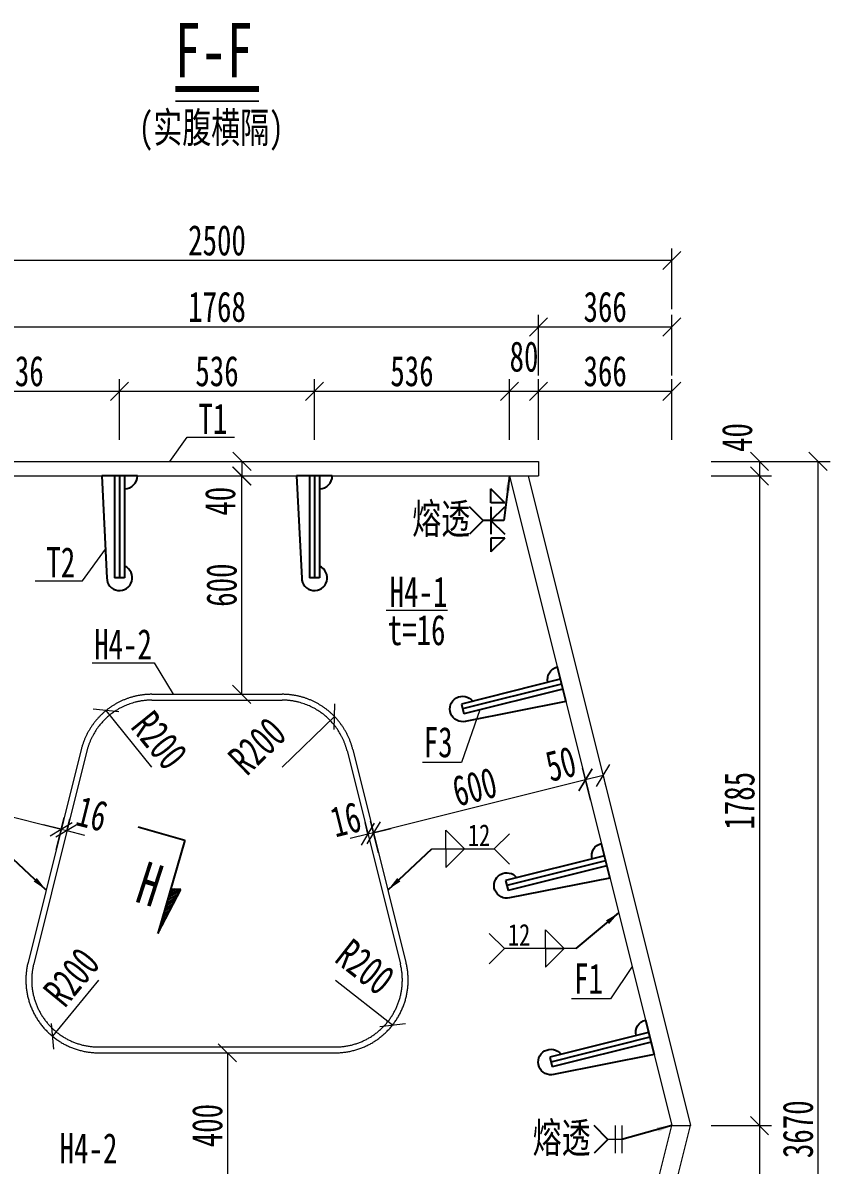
# Model space of a CAD drawing. Header units: millimetres. Extents: x -450182 to -147179, y 306993 to 695793.
# Drawn here: x -166391 to -164172, y 361374 to 364513 of the extents above; entities that cross this region are included whole.
import ezdxf
from ezdxf.enums import TextEntityAlignment as Align

# ---------------------------------------------------------------- set-up
doc = ezdxf.new("R2010")
doc.units = ezdxf.units.MM
doc.header["$PDMODE"] = 34
doc.linetypes.add('CENTER2', pattern=[28.575, 19.05, -3.175, 3.175, -3.175])
doc.layers.get('Defpoints').update_dxf_attribs({"color": 8})
doc.layers.add('dim', color=3, linetype='Continuous')
doc.layers.add('焊缝', color=7, linetype='Continuous')
for name, color, linetype, lineweight in [('加粗线', 6, 'Continuous', 25), ('文字', 7, 'Continuous', 15), ('标注', 4, 'Continuous', 13), ('横隔板', 6, 'CENTER2', 18), ('细实线', 4, 'Continuous', 15), ('细线', 4, 'Continuous', 15), ('钢板粗线', 1, 'Continuous', 25)]:
    doc.layers.add(name, color=color, linetype=linetype, lineweight=lineweight)
doc.styles.add('111', font='仿宋_GB2312.ttf', dxfattribs={"width": 0.7})
doc.styles.add('BM_Dim', font='仿宋_GB2312.ttf', dxfattribs={"width": 0.85})
doc.styles.add('SMEDI', font='仿宋_GB2312.ttf', dxfattribs={"width": 0.75})
doc.styles.get("Standard").update_dxf_attribs({"font": '仿宋_GB2312.ttf'})
doc.dimstyles.new('200', dxfattribs={"dimscale": 0, "dimtxt": 2.5, "dimasz": 1.5, "dimexe": 1, "dimexo": 1, "dimgap": 0.4, "dimtad": 1, "dimdec": 0, "dimdsep": 46, "dimtxsty": '111', "dimblk": 'OBLIQUE', "dimcen": 0, "dimclrd": 256, "dimclre": 256, "dimclrt": 256, "dimadec": 1, "dimazin": 2, "dimtfac": 1, "dimtdec": 0, "dimtmove": 2, "dimatfit": 3, "dimfxl": 4, "dimfxlon": 1, "dimtolj": 1, "dimlwd": -1, "dimlwe": -1, "dimarcsym": 0})
doc.dimstyles.new('MSteel_1.0_1.0', dxfattribs={"dimtxt": 3, "dimasz": 1.2, "dimexe": 1, "dimexo": 1, "dimgap": 1, "dimtad": 3, "dimtoh": 1, "dimdec": 0, "dimzin": 0, "dimdsep": 46, "dimtxsty": 'Standard', "dimblk": 'ARCHTICK', "dimcen": 0.09, "dimclrd": 3, "dimclre": 3, "dimadec": 0, "dimazin": 0, "dimtfac": 1, "dimtdec": 4, "dimtofl": 0, "dimtmove": 0, "dimatfit": 3, "dimfxl": 1, "dimtolj": 1, "dimtzin": 0, "dimarcsym": 0})

# ---------------------------------------------------------------- blocks, each defined once
blk = doc.blocks.new('_Oblique')
at = {"color": 0, "linetype": 'ByBlock', "lineweight": -2}
blk.add_line((-0.5, -0.5), (0.5, 0.5), dxfattribs=at)
blk = doc.blocks.new('*D106')
at = {"layer": 'Defpoints', "color": 0, "transparency": 16777216}
for p in [(-166125.1, 363500.2), (-166661, 363267.6), (-166125.1, 363267.6)]:
    blk.add_point(p, dxfattribs=at)
at = {"layer": '细实线', "transparency": 16777216}
for p, q in [((-166661, 363366.8), (-166661, 363533.5)), ((-166125.1, 363366.8), (-166125.1, 363533.5)), ((-166661, 363500.2), (-166125.1, 363500.2))]:
    blk.add_line(p, q, dxfattribs=at)
at = {"layer": '细实线', "transparency": 16777216, "xscale": 49.99999999999995, "yscale": 49.99999999999995, "zscale": 49.99999999999995, "rotation": 180}
blk.add_blockref('_Oblique', (-166661, 363500.2), dxfattribs=at)
at = {"layer": '细实线', "transparency": 16777216, "xscale": 49.99999999999995, "yscale": 49.99999999999995, "zscale": 49.99999999999995}
blk.add_blockref('_Oblique', (-166125.1, 363500.2), dxfattribs=at)
at = {"layer": '细实线', "transparency": 16777216, "insert": (-166393, 363555.2), "char_height": 83.33, "attachment_point": 5, "style": '111'}
blk.add_mtext('\\A1;536', dxfattribs=at)
blk = doc.blocks.new('*D107')
at = {"layer": 'Defpoints', "color": 0, "transparency": 16777216}
for p in [(-165053.5, 363500.2), (-165589.3, 363267.6), (-165053.5, 363267.6)]:
    blk.add_point(p, dxfattribs=at)
at = {"layer": '细实线', "transparency": 16777216}
for p, q in [((-165589.3, 363366.8), (-165589.3, 363533.5)), ((-165053.5, 363366.8), (-165053.5, 363533.5)), ((-165589.3, 363500.2), (-165053.5, 363500.2))]:
    blk.add_line(p, q, dxfattribs=at)
at = {"layer": '细实线', "transparency": 16777216, "xscale": 49.99999999999995, "yscale": 49.99999999999995, "zscale": 49.99999999999995, "rotation": 180}
blk.add_blockref('_Oblique', (-165589.3, 363500.2), dxfattribs=at)
at = {"layer": '细实线', "transparency": 16777216, "xscale": 49.99999999999995, "yscale": 49.99999999999995, "zscale": 49.99999999999995}
blk.add_blockref('_Oblique', (-165053.5, 363500.2), dxfattribs=at)
at = {"layer": '细实线', "transparency": 16777216, "insert": (-165321.4, 363555.2), "char_height": 83.33, "attachment_point": 5, "style": '111'}
blk.add_mtext('\\A1;536', dxfattribs=at)
blk = doc.blocks.new('*D108')
at = {"layer": 'Defpoints', "color": 0, "transparency": 16777216}
for p in [(-164973.5, 363500.2), (-165053.5, 363267.6), (-164973.5, 363267.6)]:
    blk.add_point(p, dxfattribs=at)
at = {"layer": '细实线', "transparency": 16777216}
for p, q in [((-165053.5, 363366.8), (-165053.5, 363533.5)), ((-164973.5, 363366.8), (-164973.5, 363533.5)), ((-165053.5, 363500.2), (-164973.5, 363500.2))]:
    blk.add_line(p, q, dxfattribs=at)
at = {"layer": '细实线', "transparency": 16777216, "xscale": 49.99999999999995, "yscale": 49.99999999999995, "zscale": 49.99999999999995, "rotation": 180}
blk.add_blockref('_Oblique', (-165053.5, 363500.2), dxfattribs=at)
at = {"layer": '细实线', "transparency": 16777216, "xscale": 49.99999999999995, "yscale": 49.99999999999995, "zscale": 49.99999999999995}
blk.add_blockref('_Oblique', (-164973.5, 363500.2), dxfattribs=at)
at = {"layer": '细实线', "transparency": 16777216, "insert": (-165013.5, 363595.2), "char_height": 83.33, "attachment_point": 5, "style": '111'}
blk.add_mtext('\\A1;80', dxfattribs=at)
blk = doc.blocks.new('*D109')
at = {"layer": 'Defpoints', "color": 0, "transparency": 16777216}
for p in [(-164973.5, 363677), (-166741, 363267.6), (-164973.5, 363267.6)]:
    blk.add_point(p, dxfattribs=at)
at = {"layer": '细实线', "transparency": 16777216}
for p, q in [((-166741, 363543.7), (-166741, 363710.4)), ((-164973.5, 363543.7), (-164973.5, 363710.4)), ((-166741, 363677), (-164973.5, 363677))]:
    blk.add_line(p, q, dxfattribs=at)
at = {"layer": '细实线', "transparency": 16777216, "xscale": 49.99999999999995, "yscale": 49.99999999999995, "zscale": 49.99999999999995, "rotation": 180}
blk.add_blockref('_Oblique', (-166741, 363677), dxfattribs=at)
at = {"layer": '细实线', "transparency": 16777216, "xscale": 49.99999999999995, "yscale": 49.99999999999995, "zscale": 49.99999999999995}
blk.add_blockref('_Oblique', (-164973.5, 363677), dxfattribs=at)
at = {"layer": '细实线', "transparency": 16777216, "insert": (-165857.2, 363732), "char_height": 83.33, "attachment_point": 5, "style": '111'}
blk.add_mtext('\\A1;1768', dxfattribs=at)
blk = doc.blocks.new('*D111')
at = {"layer": 'Defpoints', "color": 0, "transparency": 16777216}
for p in [(-164607.2, 363677), (-164973.5, 363444.4), (-164607.2, 361659.4)]:
    blk.add_point(p, dxfattribs=at)
at = {"layer": '细实线', "transparency": 16777216}
for p, q in [((-164973.5, 363543.7), (-164973.5, 363710.4)), ((-164607.2, 363543.7), (-164607.2, 363710.4)), ((-164973.5, 363677), (-164607.2, 363677))]:
    blk.add_line(p, q, dxfattribs=at)
at = {"layer": '细实线', "transparency": 16777216, "xscale": 49.99999999999995, "yscale": 49.99999999999995, "zscale": 49.99999999999995, "rotation": 180}
blk.add_blockref('_Oblique', (-164973.5, 363677), dxfattribs=at)
at = {"layer": '细实线', "transparency": 16777216, "xscale": 49.99999999999995, "yscale": 49.99999999999995, "zscale": 49.99999999999995}
blk.add_blockref('_Oblique', (-164607.2, 363677), dxfattribs=at)
at = {"layer": '细实线', "transparency": 16777216, "insert": (-164790.3, 363732), "char_height": 83.33, "attachment_point": 5, "style": '111'}
blk.add_mtext('\\A1;366', dxfattribs=at)
blk = doc.blocks.new('*D117')
at = {"layer": 'Defpoints', "color": 0, "transparency": 16777216}
for p in [(-164607.2, 361482.6), (-165053.5, 359697.6), (-164366.1, 359697.6)]:
    blk.add_point(p, dxfattribs=at)
at = {"layer": '细实线', "transparency": 16777216}
for p, q in [((-164499.5, 361482.6), (-164332.8, 361482.6)), ((-164366.1, 361482.6), (-164366.1, 359697.6)), ((-164499.5, 359697.6), (-164332.8, 359697.6))]:
    blk.add_line(p, q, dxfattribs=at)
at = {"layer": '细实线', "transparency": 16777216, "xscale": 49.99999999999995, "yscale": 49.99999999999995, "zscale": 49.99999999999995}
for p, rotation in [((-164366.1, 361482.6), 90), ((-164366.1, 359697.6), 270)]:
    blk.add_blockref('_Oblique', p, dxfattribs=dict(at, rotation=rotation))
at = {"layer": '细实线', "transparency": 16777216, "insert": (-164421.1, 360590.1), "char_height": 83.33, "attachment_point": 5, "rotation": 90, "style": '111'}
blk.add_mtext('\\A1;1785', dxfattribs=at)
blk = doc.blocks.new('*D118')
at = {"layer": 'Defpoints', "color": 0, "transparency": 16777216}
for p in [(-165053.5, 363267.6), (-164607.2, 361482.6), (-164366.1, 361482.6)]:
    blk.add_point(p, dxfattribs=at)
at = {"layer": '细实线', "transparency": 16777216}
for p, q in [((-164499.5, 363267.6), (-164332.8, 363267.6)), ((-164366.1, 363267.6), (-164366.1, 361482.6)), ((-164499.5, 361482.6), (-164332.8, 361482.6))]:
    blk.add_line(p, q, dxfattribs=at)
at = {"layer": '细实线', "transparency": 16777216, "xscale": 49.99999999999995, "yscale": 49.99999999999995, "zscale": 49.99999999999995}
for p, rotation in [((-164366.1, 363267.6), 90), ((-164366.1, 361482.6), 270)]:
    blk.add_blockref('_Oblique', p, dxfattribs=dict(at, rotation=rotation))
at = {"layer": '细实线', "transparency": 16777216, "insert": (-164421.1, 362375.1), "char_height": 83.33, "attachment_point": 5, "rotation": 90, "style": '111'}
blk.add_mtext('\\A1;1785', dxfattribs=at)
blk = doc.blocks.new('*D119')
at = {"layer": 'Defpoints', "color": 0, "transparency": 16777216}
for p in [(-164973.5, 363307.6), (-164973.5, 363267.6), (-164366.1, 363267.6)]:
    blk.add_point(p, dxfattribs=at)
at = {"layer": '细实线', "transparency": 16777216}
for p, q in [((-164499.5, 363307.6), (-164332.8, 363307.6)), ((-164366.1, 363307.6), (-164366.1, 363267.6)), ((-164499.5, 363267.6), (-164332.8, 363267.6))]:
    blk.add_line(p, q, dxfattribs=at)
at = {"layer": '细实线', "transparency": 16777216, "xscale": 49.99999999999995, "yscale": 49.99999999999995, "zscale": 49.99999999999995}
for p, rotation in [((-164366.1, 363307.6), 90), ((-164366.1, 363267.6), 270)]:
    blk.add_blockref('_Oblique', p, dxfattribs=dict(at, rotation=rotation))
at = {"layer": '细实线', "transparency": 16777216, "insert": (-164427.5, 363373.2), "char_height": 83.33, "attachment_point": 5, "rotation": 90, "style": '111'}
blk.add_mtext('\\A1;40', dxfattribs=at)
blk = doc.blocks.new('*D121')
at = {"layer": 'Defpoints', "color": 0, "transparency": 16777216}
for p in [(-164973.5, 363307.6), (-164205.3, 363307.6), (-164973.5, 359637.6)]:
    blk.add_point(p, dxfattribs=at)
at = {"layer": '细实线', "transparency": 16777216}
for p, q in [((-164338.7, 363307.6), (-164172, 363307.6)), ((-164205.3, 359637.6), (-164205.3, 363307.6)), ((-164338.7, 359637.6), (-164172, 359637.6))]:
    blk.add_line(p, q, dxfattribs=at)
at = {"layer": '细实线', "transparency": 16777216, "xscale": 49.99999999999995, "yscale": 49.99999999999995, "zscale": 49.99999999999995}
for p, rotation in [((-164205.3, 363307.6), 90), ((-164205.3, 359637.6), 270)]:
    blk.add_blockref('_Oblique', p, dxfattribs=dict(at, rotation=rotation))
at = {"layer": '细实线', "transparency": 16777216, "insert": (-164260.3, 361472.6), "char_height": 83.33, "attachment_point": 5, "rotation": 90, "style": '111'}
blk.add_mtext('\\A1;3670', dxfattribs=at)
blk = doc.blocks.new('*D137')
at = {"layer": 'Defpoints', "color": 0, "transparency": 16777216}
for p in [(-165857.2, 361682.6), (-165857.2, 361282.6), (-165828.7, 361282.6)]:
    blk.add_point(p, dxfattribs=at)
at = {"layer": '细实线', "transparency": 16777216}
for p, q in [((-165828.7, 361682.6), (-165795.4, 361682.6)), ((-165828.7, 361682.6), (-165828.7, 361282.6)), ((-165828.7, 361282.6), (-165795.4, 361282.6))]:
    blk.add_line(p, q, dxfattribs=at)
at = {"layer": '细实线', "transparency": 16777216, "xscale": 49.99999999999995, "yscale": 49.99999999999995, "zscale": 49.99999999999995}
for p, rotation in [((-165828.7, 361682.6), 90), ((-165828.7, 361282.6), 270)]:
    blk.add_blockref('_Oblique', p, dxfattribs=dict(at, rotation=rotation))
at = {"layer": '细实线', "transparency": 16777216, "insert": (-165883.7, 361482.6), "char_height": 83.33, "attachment_point": 5, "rotation": 90, "style": '111'}
blk.add_mtext('\\A1;400', dxfattribs=at)
blk = doc.blocks.new('28-280加劲 有过焊孔')
at = {"layer": 'Defpoints'}
blk.add_line((0, 0), (0, -280), dxfattribs=at)
at = {"layer": '钢板粗线'}
for p, q in [((49, 0), (-49, 0)), ((-49, 0), (-35, -281.2)), ((-14, 0), (-14, -280)), ((14, 0), (14, -280)), ((14, -280), (-14, -280))]:
    blk.add_line(p, q, dxfattribs=at)
for centre, start, end in [((14, 0), 270, 0), ((0, -280), 180, 66.4218)]:
    blk.add_arc(centre, 35, start, end, dxfattribs=at)
blk = doc.blocks.new('*D246')
at = {"layer": 'Defpoints', "color": 0, "transparency": 16777216}
for p in [(-165789.4, 363307.6), (-165789.4, 363267.6), (-165788.6, 363267.6)]:
    blk.add_point(p, dxfattribs=at)
at = {"layer": '细实线', "transparency": 16777216}
for p, q in [((-165788.6, 363307.6), (-165755.3, 363307.6)), ((-165788.6, 363307.6), (-165788.6, 363267.6)), ((-165788.6, 363267.6), (-165755.3, 363267.6))]:
    blk.add_line(p, q, dxfattribs=at)
at = {"layer": '细实线', "transparency": 16777216, "xscale": 50, "yscale": 50, "zscale": 50}
for p, rotation in [((-165788.6, 363307.6), 90), ((-165788.6, 363267.6), 270)]:
    blk.add_blockref('_Oblique', p, dxfattribs=dict(at, rotation=rotation))
at = {"layer": '细实线', "transparency": 16777216, "insert": (-165848.2, 363198.1), "char_height": 83.33, "attachment_point": 5, "rotation": 90, "style": '111'}
blk.add_mtext('\\A1;40', dxfattribs=at)
blk = doc.blocks.new('*D247')
at = {"layer": 'Defpoints', "color": 0, "transparency": 16777216}
for p in [(-165925.7, 363267.6), (-165789.4, 363267.6), (-165925.7, 362667.6)]:
    blk.add_point(p, dxfattribs=at)
at = {"layer": '细实线', "transparency": 16777216}
for p, q in [((-165892.4, 363267.6), (-165756.1, 363267.6)), ((-165789.4, 362667.6), (-165789.4, 363267.6)), ((-165892.4, 362667.6), (-165756.1, 362667.6))]:
    blk.add_line(p, q, dxfattribs=at)
at = {"layer": '细实线', "transparency": 16777216, "xscale": 49.99999999999995, "yscale": 49.99999999999995, "zscale": 49.99999999999995}
for p, rotation in [((-165789.4, 363267.6), 90), ((-165789.4, 362667.6), 270)]:
    blk.add_blockref('_Oblique', p, dxfattribs=dict(at, rotation=rotation))
at = {"layer": '细实线', "transparency": 16777216, "insert": (-165844.4, 362967.6), "char_height": 83.33, "attachment_point": 5, "rotation": 90, "style": '111'}
blk.add_mtext('\\A1;600', dxfattribs=at)
blk = doc.blocks.new('*D278')
at = {"layer": 'Defpoints', "color": 0, "transparency": 16777216}
for p in [(-166889.2, 362354.7), (-166285.2, 362296.9), (-166307.1, 362209.2)]:
    blk.add_point(p, dxfattribs=at)
at = {"layer": '标注', "transparency": 16777216}
for p, q in [((-166881.1, 362387), (-166859.2, 362474.8)), ((-166867.2, 362442.4), (-166285.2, 362296.9)), ((-166299, 362241.5), (-166277.1, 362329.2))]:
    blk.add_line(p, q, dxfattribs=at)
at = {"layer": '标注', "transparency": 16777216, "xscale": 49.99999999999987, "yscale": 49.99999999999987, "zscale": 49.99999999999987}
for p, rotation in [((-166867.2, 362442.4), 165.9637565320708), ((-166285.2, 362296.9), 345.9637565320708)]:
    blk.add_blockref('_Oblique', p, dxfattribs=dict(at, rotation=rotation))
at = {"layer": '标注', "transparency": 16777216, "insert": (-166562.9, 362423), "char_height": 83.33, "attachment_point": 5, "rotation": 345.9638, "style": '111'}
blk.add_mtext('\\A1;600', dxfattribs=at)
blk = doc.blocks.new('*D279')
at = {"layer": 'Defpoints', "color": 0, "transparency": 16777216}
for p in [(-164849.4, 362451.4), (-164844.7, 362432.6), (-164800.9, 362463.6)]:
    blk.add_point(p, dxfattribs=at)
at = {"layer": '细实线', "transparency": 16777216}
for p, q in [((-164796.2, 362444.7), (-164844.7, 362432.6)), ((-164844.7, 362432.6), (-164836.6, 362400.3)), ((-164796.2, 362444.7), (-164788.1, 362412.4))]:
    blk.add_line(p, q, dxfattribs=at)
at = {"layer": '细实线', "transparency": 16777216, "xscale": 50, "yscale": 50, "zscale": 50}
for p, rotation in [((-164796.2, 362444.7), 14.03624346791034), ((-164844.7, 362432.6), 194.0362434679103)]:
    blk.add_blockref('_Oblique', p, dxfattribs=dict(at, rotation=rotation))
at = {"layer": '细实线', "transparency": 16777216, "insert": (-164912.3, 362476.2), "char_height": 83.33, "attachment_point": 5, "rotation": 14.0362, "style": '111'}
blk.add_mtext('\\A1;50', dxfattribs=at)
blk = doc.blocks.new('*D282')
at = {"layer": 'Defpoints', "color": 0, "transparency": 16777216}
for p in [(-164822.8, 362344.9), (-165426.8, 362287.1), (-165404.9, 362199.4)]:
    blk.add_point(p, dxfattribs=at)
at = {"layer": '标注', "transparency": 16777216}
for p, q in [((-164830.9, 362377.2), (-164852.8, 362465)), ((-164844.7, 362432.6), (-165426.8, 362287.1)), ((-165413, 362231.7), (-165434.9, 362319.4))]:
    blk.add_line(p, q, dxfattribs=at)
at = {"layer": '标注', "transparency": 16777216, "xscale": 49.99999999999987, "yscale": 49.99999999999987, "zscale": 49.99999999999987}
for p, rotation in [((-164844.7, 362432.6), 14.03624346792921), ((-165426.8, 362287.1), 194.0362434679292)]:
    blk.add_blockref('_Oblique', p, dxfattribs=dict(at, rotation=rotation))
at = {"layer": '标注', "transparency": 16777216, "insert": (-165149.1, 362413.2), "char_height": 83.33, "attachment_point": 5, "rotation": 14.0362, "style": '111'}
blk.add_mtext('\\A1;600', dxfattribs=at)
blk = doc.blocks.new('*D285')
at = {"layer": 'Defpoints', "color": 0, "transparency": 16777216}
for p in [(-165589.3, 363500.2), (-166125.1, 363267.6), (-165589.3, 363267.6)]:
    blk.add_point(p, dxfattribs=at)
at = {"layer": '标注', "transparency": 16777216}
for p, q in [((-166125.1, 363366.8), (-166125.1, 363533.5)), ((-165589.3, 363366.8), (-165589.3, 363533.5)), ((-166125.1, 363500.2), (-165589.3, 363500.2))]:
    blk.add_line(p, q, dxfattribs=at)
at = {"layer": '标注', "transparency": 16777216, "xscale": 50, "yscale": 50, "zscale": 50, "rotation": 180}
blk.add_blockref('_Oblique', (-166125.1, 363500.2), dxfattribs=at)
at = {"layer": '标注', "transparency": 16777216, "xscale": 50, "yscale": 50, "zscale": 50}
blk.add_blockref('_Oblique', (-165589.3, 363500.2), dxfattribs=at)
at = {"layer": '标注', "transparency": 16777216, "insert": (-165857.2, 363555.2), "char_height": 83.33, "attachment_point": 5, "style": '111'}
blk.add_mtext('\\A1;536', dxfattribs=at)
blk = doc.blocks.new('*D287')
at = {"layer": 'Defpoints', "color": 0, "transparency": 16777216}
for p in [(-164607.2, 363500.2), (-164973.5, 363267.6), (-164607.2, 361482.6)]:
    blk.add_point(p, dxfattribs=at)
at = {"layer": '细实线', "transparency": 16777216}
for p, q in [((-164973.5, 363366.8), (-164973.5, 363533.5)), ((-164607.2, 363366.8), (-164607.2, 363533.5)), ((-164973.5, 363500.2), (-164607.2, 363500.2))]:
    blk.add_line(p, q, dxfattribs=at)
at = {"layer": '细实线', "transparency": 16777216, "xscale": 49.99999999999995, "yscale": 49.99999999999995, "zscale": 49.99999999999995, "rotation": 180}
blk.add_blockref('_Oblique', (-164973.5, 363500.2), dxfattribs=at)
at = {"layer": '细实线', "transparency": 16777216, "xscale": 49.99999999999995, "yscale": 49.99999999999995, "zscale": 49.99999999999995}
blk.add_blockref('_Oblique', (-164607.2, 363500.2), dxfattribs=at)
at = {"layer": '细实线', "transparency": 16777216, "insert": (-164790.3, 363555.2), "char_height": 83.33, "attachment_point": 5, "style": '111'}
blk.add_mtext('\\A1;366', dxfattribs=at)
blk = doc.blocks.new('*D288')
at = {"layer": 'Defpoints', "color": 0, "transparency": 16777216}
for p in [(-167107.2, 363859.6), (-167107.2, 361482.6), (-164607.2, 361482.6)]:
    blk.add_point(p, dxfattribs=at)
at = {"layer": '标注', "transparency": 16777216}
for p, q in [((-167107.2, 363726.2), (-167107.2, 363892.9)), ((-164607.2, 363726.2), (-164607.2, 363892.9)), ((-164607.2, 363859.6), (-167107.2, 363859.6))]:
    blk.add_line(p, q, dxfattribs=at)
at = {"layer": '标注', "transparency": 16777216, "xscale": 50, "yscale": 50, "zscale": 50, "rotation": 180}
blk.add_blockref('_Oblique', (-167107.2, 363859.6), dxfattribs=at)
at = {"layer": '标注', "transparency": 16777216, "xscale": 50, "yscale": 50, "zscale": 50}
blk.add_blockref('_Oblique', (-164607.2, 363859.6), dxfattribs=at)
at = {"layer": '标注', "transparency": 16777216, "insert": (-165857.2, 363914.6), "char_height": 83.33, "attachment_point": 5, "style": '111'}
blk.add_mtext('\\A1;2500', dxfattribs=at)
blk = doc.blocks.new('*D547')
at = {"layer": 'Defpoints', "color": 0, "transparency": 16777216}
for p in [(-166162, 362623.1), (-166036.3, 362467.6)]:
    blk.add_point(p, dxfattribs=at)
at = {"layer": '标注', "transparency": 16777216}
blk.add_line((-166036.3, 362467.6), (-166162, 362623.1), dxfattribs=at)
at = {"layer": '标注', "transparency": 16777216, "xscale": 50, "yscale": 50, "zscale": 50, "rotation": 128.9341607139073}
blk.add_blockref('_Oblique', (-166162, 362623.1), dxfattribs=at)
at = {"layer": '标注', "transparency": 16777216, "insert": (-166015.5, 362541.2), "char_height": 83.33, "attachment_point": 5, "rotation": 308.9342, "style": '111'}
blk.add_mtext('\\A1;R200', dxfattribs=at)
blk = doc.blocks.new('*D548')
at = {"layer": 'Defpoints', "color": 0, "transparency": 16777216}
for p in [(-165534.2, 362606.5), (-165678.1, 362467.6)]:
    blk.add_point(p, dxfattribs=at)
at = {"layer": '标注', "transparency": 16777216}
blk.add_line((-165678.1, 362467.6), (-165534.2, 362606.5), dxfattribs=at)
at = {"layer": '标注', "transparency": 16777216, "xscale": 50, "yscale": 50, "zscale": 50, "rotation": 44.01403118484976}
blk.add_blockref('_Oblique', (-165534.2, 362606.5), dxfattribs=at)
at = {"layer": '标注', "transparency": 16777216, "insert": (-165746.7, 362525.5), "char_height": 83.33, "attachment_point": 5, "rotation": 44.014, "style": '111'}
blk.add_mtext('\\A1;R200', dxfattribs=at)
blk = doc.blocks.new('*D549')
at = {"layer": 'Defpoints', "color": 0, "transparency": 16777216}
for p in [(-166182.6, 361882.6), (-166309.6, 361728.1)]:
    blk.add_point(p, dxfattribs=at)
at = {"layer": '标注', "transparency": 16777216}
blk.add_line((-166182.6, 361882.6), (-166309.6, 361728.1), dxfattribs=at)
at = {"layer": '标注', "transparency": 16777216, "xscale": 50, "yscale": 50, "zscale": 50, "rotation": 230.5863654921288}
blk.add_blockref('_Oblique', (-166309.6, 361728.1), dxfattribs=at)
at = {"layer": '标注', "transparency": 16777216, "insert": (-166256.9, 361890.6), "char_height": 83.33, "attachment_point": 5, "rotation": 50.5864, "style": '111'}
blk.add_mtext('\\A1;R200', dxfattribs=at)
blk = doc.blocks.new('*D550')
at = {"layer": 'Defpoints', "color": 0, "transparency": 16777216}
for p in [(-165531.8, 361882.6), (-165374.5, 361759.1)]:
    blk.add_point(p, dxfattribs=at)
at = {"layer": '标注', "transparency": 16777216}
blk.add_line((-165531.8, 361882.6), (-165374.5, 361759.1), dxfattribs=at)
at = {"layer": '标注', "transparency": 16777216, "xscale": 50, "yscale": 50, "zscale": 50, "rotation": 321.8658849776284}
blk.add_blockref('_Oblique', (-165374.5, 361759.1), dxfattribs=at)
at = {"layer": '标注', "transparency": 16777216, "insert": (-165450.1, 361918.4), "char_height": 83.33, "attachment_point": 5, "rotation": 321.8659, "style": '111'}
blk.add_mtext('\\A1;R200', dxfattribs=at)
blk = doc.blocks.new('_ArchTick')
at = {"color": 0, "linetype": 'ByBlock', "const_width": 0.15}
blk.add_lwpolyline([(-0.5, -0.5), (0.5, 0.5)], dxfattribs=at)
blk = doc.blocks.new('*D594')
at = {"layer": 'Defpoints', "color": 0, "transparency": 16777216}
for p in [(-165442.3, 362283.2), (-165423.9, 362275.6), (-165439.4, 362271.7)]:
    blk.add_point(p, dxfattribs=at)
at = {"layer": '标注', "transparency": 16777216}
for p, q in [((-165442.3, 362283.2), (-165450.4, 362315.6)), ((-165426.8, 362287.1), (-165434.9, 362319.4)), ((-165442.3, 362283.2), (-165490.8, 362271.1)), ((-165426.8, 362287.1), (-165442.3, 362283.2)), ((-165426.8, 362287.1), (-165378.3, 362299.2))]:
    blk.add_line(p, q, dxfattribs=at)
at = {"layer": '标注', "transparency": 16777216, "xscale": 50, "yscale": 50, "zscale": 50}
for p, rotation in [((-165442.3, 362283.2), 14.03624346787595), ((-165426.8, 362287.1), 194.036243467876)]:
    blk.add_blockref('_Oblique', p, dxfattribs=dict(at, rotation=rotation))
at = {"layer": '标注', "transparency": 16777216, "insert": (-165503.7, 362323.5), "char_height": 83.33, "attachment_point": 5, "rotation": 14.0362, "style": '111'}
blk.add_mtext('\\A1;16', dxfattribs=at)
blk = doc.blocks.new('*D595')
at = {"layer": 'Defpoints', "color": 0, "transparency": 16777216}
for p in [(-166285.2, 362296.9), (-166269.6, 362293), (-166269.6, 362293)]:
    blk.add_point(p, dxfattribs=at)
at = {"layer": '标注', "transparency": 16777216}
for p, q in [((-166285.2, 362296.9), (-166333.7, 362309)), ((-166285.2, 362296.9), (-166277.1, 362329.2)), ((-166269.6, 362293), (-166261.5, 362325.4)), ((-166285.2, 362296.9), (-166269.6, 362293)), ((-166269.6, 362293), (-166221.1, 362280.9))]:
    blk.add_line(p, q, dxfattribs=at)
at = {"layer": '标注', "transparency": 16777216, "xscale": 50, "yscale": 50, "zscale": 50}
for p, rotation in [((-166285.2, 362296.9), 345.963756532124), ((-166269.6, 362293), 165.963756532124)]:
    blk.add_blockref('_Oblique', p, dxfattribs=dict(at, rotation=rotation))
at = {"layer": '标注', "transparency": 16777216, "insert": (-166201, 362339.1), "char_height": 83.33, "attachment_point": 5, "rotation": 345.9638, "style": '111'}
blk.add_mtext('\\A1;16', dxfattribs=at)
blk = doc.blocks.new('剖面箭头')
at = {"ltscale": 10}
h = blk.add_hatch(dxfattribs=at)
h.set_pattern_fill('ANSI31', color=2, style=0)
h.set_pattern_definition([(45, (-182.99888, -777.8594), (-0.088388348, 0.088388348), [])])
h.paths.add_polyline_path([(6, -3), (3.15, -3), (3, -3.6)])
at = {"color": 3, "ltscale": 10}
blk.add_line((0, 0), (0, -3), dxfattribs=at)
at = {"color": 2, "ltscale": 10}
for p, q in [((0, -3), (6, -3)), ((6, -3), (3, -3.6)), ((3, -3.6), (3.15, -3))]:
    blk.add_line(p, q, dxfattribs=at)

msp = doc.modelspace()

# ---------------------------------------------------------------- linework, layer by layer
at = {"layer": 'Defpoints'}
for p in [(-166125.1, 363267.6), (-165589.3, 363267.6)]:
    msp.add_point(p, dxfattribs=at)
at = {"layer": '加粗线', "ltscale": 100, "const_width": 16.7}
msp.add_lwpolyline([(-165971.8, 364330.6), (-165741.8, 364330.6)], dxfattribs=at)
at = {"layer": '标注'}
for p, q in [((-164762.8, 361482.6), (-164762.8, 361407)), ((-164744.2, 361482.6), (-164744.2, 361407)), ((-164744.2, 361444.8), (-164782.6, 361444.8))]:
    msp.add_line(p, q, dxfattribs=at)
at = {"layer": '横隔板', "color": 2, "ltscale": 550}
for p, q in [((-166741, 363307.6), (-164973.5, 363307.6)), ((-164973.5, 363307.6), (-164973.5, 363267.6)), ((-166741, 363267.6), (-164973.5, 363267.6)), ((-165053.5, 363267.6), (-164607.2, 361482.6)), ((-165001.9, 363267.6), (-164555.7, 361482.6)), ((-166036.3, 362667.6), (-165678.1, 362667.6)), ((-166036.3, 362651.6), (-165678.1, 362651.6)), ((-166230.4, 362516.1), (-166376.6, 361931.1)), ((-166214.8, 362512.2), (-166361.1, 361927.2)), ((-165499.6, 362512.2), (-165353.3, 361927.2)), ((-165484, 362516.1), (-165337.8, 361931.1)), ((-166182.6, 361698.6), (-165531.8, 361698.6)), ((-166182.6, 361682.6), (-165531.8, 361682.6)), ((-165053.5, 359697.6), (-164607.2, 361482.6)), ((-165001.9, 359697.6), (-164555.7, 361482.6)), ((-164607.2, 361482.6), (-164555.7, 361482.6))]:
    msp.add_line(p, q, dxfattribs=at)
for centre, radius, start, end in [((-166036.3, 362467.6), 200, 90, 165.9638), ((-165678.1, 362467.6), 200, 14.0362, 90), ((-166036.3, 362467.6), 184, 90, 165.9638), ((-165678.1, 362467.6), 184, 14.0362, 90), ((-166182.6, 361882.6), 200, 165.9638, 270), ((-165531.8, 361882.6), 200, 270, 14.0362), ((-166182.6, 361882.6), 184, 165.9638, 270), ((-165531.8, 361882.6), 184, 270, 14.0362)]:
    msp.add_arc(centre, radius, start, end, dxfattribs=at)
at = {"layer": '焊缝', "color": 4}
for p, q in [((-165053.5, 363267.6), (-165068.9, 363145.4)), ((-165066.4, 363194), (-165104.2, 363231.8)), ((-165104.2, 363194), (-165104.2, 363231.8)), ((-165066.4, 363194), (-165104.2, 363194)), ((-165125.7, 363145.4), (-165163.5, 363183.2)), ((-165104.2, 363145.4), (-165066.4, 363183.2)), ((-165104.2, 363183.2), (-165104.2, 363107.6)), ((-165125.7, 363145.4), (-165163.5, 363107.6)), ((-165068.9, 363145.4), (-165125.7, 363145.4)), ((-165104.2, 363145.4), (-165066.4, 363107.6)), ((-165066.4, 363096.8), (-165104.2, 363096.8)), ((-165104.2, 363096.8), (-165104.2, 363059)), ((-165066.4, 363096.8), (-165104.2, 363059)), ((-164782.6, 361444.8), (-164820.4, 361482.6)), ((-164607.2, 361482.6), (-164744.2, 361444.8)), ((-164782.6, 361444.8), (-164820.4, 361407))]:
    msp.add_line(p, q, dxfattribs=at)
for points in [[(-165051.8, 363226.5), (-165065.2, 363228.2), (-165053.5, 363267.6)], [(-164644.4, 361465.3), (-164648, 361478.3), (-164607.2, 361482.6)]]:
    msp.add_solid(points, dxfattribs=at)
at = {"layer": '细实线'}
for p, q in [((-165986.5, 363307.6), (-165938.8, 363373.8)), ((-165938.8, 363373.8), (-165809, 363373.8)), ((-166227, 362979.4), (-166164.1, 363066.7)), ((-166356.9, 362979.4), (-166227, 362979.4)), ((-165392.1, 362898.4), (-165224, 362898.4)), ((-166200.7, 362754.2), (-166029.9, 362754.2)), ((-166029.9, 362754.2), (-165978, 362667.6)), ((-165135.1, 362624.6), (-165185, 362480.4)), ((-165185, 362480.4), (-165292.3, 362480.4)), ((-165228.3, 362242.6), (-165228.3, 362293.9)), ((-165177, 362242.6), (-165228.3, 362293.9)), ((-165095, 362242.6), (-165053.3, 362284.3)), ((-165266.9, 362242.6), (-165095, 362242.6)), ((-165228.3, 362242.6), (-165228.3, 362191.3)), ((-165177, 362242.6), (-165228.3, 362191.3)), ((-165095, 362242.6), (-165053.3, 362200.9)), ((-165067.2, 361968.9), (-165108.9, 362010.6)), ((-164954.7, 361968.9), (-164954.7, 362020.2)), ((-164903.4, 361968.9), (-164954.7, 362020.2)), ((-165067.2, 361968.9), (-165108.9, 361927.2)), ((-164870.9, 361968.9), (-165067.2, 361968.9)), ((-164954.7, 361968.9), (-164903.4, 361968.9)), ((-164954.7, 361968.9), (-164954.7, 361917.6)), ((-164954.7, 361968.9), (-164903.4, 361968.9)), ((-164903.4, 361968.9), (-164954.7, 361917.6)), ((-164716.6, 361920), (-164775.6, 361830.6)), ((-164775.6, 361830.6), (-164882.8, 361830.6))]:
    msp.add_line(p, q, dxfattribs=at)
at = {"layer": '细线', "ltscale": 100, "const_width": 5}
msp.add_lwpolyline([(-165971.8, 364297.3), (-165741.8, 364297.3)], dxfattribs=at)

# ---------------------------------------------------------------- block references
at = {"layer": 'dim', "xscale": -44.44444444444441, "yscale": 44.44444444444441, "zscale": 44.44444444444441, "rotation": 73.94492554861296}
msp.add_blockref('剖面箭头', (-166073.8, 362303.6), dxfattribs=at)
at = {"layer": '细实线'}
for p in [(-166125.1, 363267.6), (-165589.3, 363267.6)]:
    msp.add_blockref('28-280加劲 有过焊孔', p, dxfattribs=at)
at = {"layer": '细实线', "xscale": -1, "rotation": 284.0362434677225}
for p in [(-164910.4, 362695.2), (-164789.1, 362210.2), (-164667.8, 361725.1)]:
    msp.add_blockref('28-280加劲 有过焊孔', p, dxfattribs=at)

# ---------------------------------------------------------------- texts
at = {"width": 0.7}
msp.add_text('F-F', height=150, dxfattribs=at).set_placement((-165973.6, 364362.6))
at = {"layer": '文字', "style": 'BM_Dim', "width": 0.7}
msp.add_text('H', height=116.7, rotation=342.1277, dxfattribs=at).set_placement((-166059.8, 362090.7), align=Align.CENTER)
at = {"layer": '细实线', "width": 0.7}
for s, p in [('(实腹横隔)', (-166072, 364183.3)), ('T1', (-165908.2, 363383.1)), ('熔透', (-165320.6, 363108.7)), ('T2', (-166326.3, 362988.6)), ('H4-1', (-165382.6, 362907.7)), ('t=16', (-165388, 362802.7)), ('H4-2', (-166194.9, 362763.5)), ('F3', (-165289.1, 362494.6)), ('F1', (-164875.9, 361844.7)), ('熔透', (-164989.7, 361407.7)), ('H4-2', (-166289.6, 361378.5))]:
    msp.add_text(s, height=83.33, dxfattribs=at).set_placement(p)
at = {"layer": '细实线', "style": 'SMEDI', "width": 0.75}
for p in [(-165167.5, 362280.5), (-165057.5, 362006.8)]:
    msp.add_text('12', height=60, dxfattribs=at).set_placement(p, align=Align.MIDDLE_LEFT)

# ---------------------------------------------------------------- dimensions: what is measured, and where the dimension line sits
at = {"layer": '标注'}
for base, p1, p2, picture, middle in [((-167107.2, 363859.6), (-164607.2, 361482.6), (-167107.2, 361482.6), '*D288', (-165857.2, 363914.6)), ((-165589.3, 363500.2), (-166125.1, 363267.6), (-165589.3, 363267.6), '*D285', (-165857.2, 363555.2))]:
    dim = msp.add_linear_dim(base=base, p1=p1, p2=p2, dimstyle='200', override={"dimscale": 33.333333, "dimarcsym": 1}, dxfattribs=at)
    dim.commit()
    dim.dimension.update_dxf_attribs({"geometry": picture, "text_midpoint": middle})
for center, mpoint, picture, middle in [((-166036.3, 362467.6), (-166162, 362623.1), '*D547', (-166015.5, 362541.2)), ((-165678.1, 362467.6), (-165534.2, 362606.5), '*D548', (-165746.7, 362525.5)), ((-166182.6, 361882.6), (-166309.6, 361728.1), '*D549', (-166256.9, 361890.6)), ((-165531.8, 361882.6), (-165374.5, 361759.1), '*D550', (-165450.1, 361918.4))]:
    dim = msp.add_radius_dim(center=center, mpoint=mpoint, dimstyle='200', override={"dimscale": 33.333333, "dimarcsym": 1}, dxfattribs=at)
    dim.commit()
    dim.dimension.update_dxf_attribs({"geometry": picture, "text_midpoint": middle, "dimtype": 164})
for p1, p2, distance, picture, middle in [((-166889.2, 362354.7), (-166307.1, 362209.2), 90.4, '*D278', (-166562.9, 362423)), ((-164822.8, 362344.9), (-165404.9, 362199.4), -90.4, '*D282', (-165149.1, 362413.2))]:
    dim = msp.add_aligned_dim(p1=p1, p2=p2, distance=distance, dimstyle='200', override={"dimscale": 33.333333, "dimarcsym": 1}, dxfattribs=at)
    dim.commit()
    dim.dimension.update_dxf_attribs({"geometry": picture, "text_midpoint": middle})
for base, p1, p2, angle, picture, middle in [((-166269.6, 362293), (-166285.2, 362296.9), (-166269.6, 362293), 345.9638, '*D595', (-166201, 362339.1)), ((-165442.3, 362283.2), (-165423.9, 362275.6), (-165439.4, 362271.7), 194.0362, '*D594', (-165503.7, 362323.5))]:
    dim = msp.add_linear_dim(base=base, p1=p1, p2=p2, angle=angle, dimstyle='200', override={"dimscale": 33.333333, "dimfxl": 3, "dimarcsym": 1}, dxfattribs=at)
    dim.commit()
    dim.dimension.update_dxf_attribs({"geometry": picture, "text_midpoint": middle, "dimtype": 161})
at = {"layer": '细实线'}
for base, p1, p2, picture, middle in [((-164973.4543415, 363677.0456395), (-166740.9543415, 363267.5686059), (-164973.4543415, 363267.5686059), '*D109', (-165857.2043415, 363732.0456395)), ((-164607.2, 363677), (-164973.5, 363444.4), (-164607.2, 361659.4), '*D111', (-164790.3, 363732)), ((-164973.5, 363500.2), (-165053.5, 363267.6), (-164973.5, 363267.6), '*D108', (-165013.5, 363595.2)), ((-166125.1, 363500.2), (-166661, 363267.6), (-166125.1, 363267.6), '*D106', (-166393, 363555.2)), ((-165053.5, 363500.2), (-165589.3, 363267.6), (-165053.5, 363267.6), '*D107', (-165321.4, 363555.2)), ((-164607.2, 363500.2), (-164973.5, 363267.6), (-164607.2, 361482.6), '*D287', (-164790.3, 363555.2))]:
    dim = msp.add_linear_dim(base=base, p1=p1, p2=p2, dimstyle='200', override={"dimscale": 33.333333, "dimarcsym": 1}, dxfattribs=at)
    dim.commit()
    dim.dimension.update_dxf_attribs({"geometry": picture, "text_midpoint": middle})
for base, p1, p2, angle, override, picture, middle, dimtype in [((-164366.1, 363267.6), (-164973.5, 363307.6), (-164973.5, 363267.6), 90, {"dimscale": 33.333333, "dimarcsym": 1}, '*D119', (-164427.5, 363373.2), 160), ((-165788.6, 363267.6), (-165789.4, 363307.6), (-165789.4, 363267.6), 270, {"dimscale": 33.333333, "dimfxl": 1.5, "dimarcsym": 1}, '*D246', (-165848.2, 363198.1), 161), ((-164844.7, 362432.6), (-164800.9, 362463.6), (-164849.4, 362451.4), 194.0362, {"dimscale": 33.333333, "dimfxl": 1.5, "dimarcsym": 1}, '*D279', (-164912.3, 362476.2), 161)]:
    dim = msp.add_linear_dim(base=base, p1=p1, p2=p2, angle=angle, dimstyle='200', override=override, dxfattribs=at)
    dim.commit()
    dim.dimension.update_dxf_attribs({"geometry": picture, "text_midpoint": middle, "dimtype": dimtype})
for base, p1, p2, picture, middle in [((-164205.3, 363307.6), (-164973.5, 359637.6), (-164973.5, 363307.6), '*D121', (-164260.3, 361472.6)), ((-165789.4, 363267.6), (-165925.7, 362667.6), (-165925.7, 363267.6), '*D247', (-165844.4, 362967.6)), ((-164366.1, 361482.6), (-165053.5, 363267.6), (-164607.2, 361482.6), '*D118', (-164421.1, 362375.1)), ((-165828.7, 361282.6), (-165857.2, 361682.6), (-165857.2, 361282.6), '*D137', (-165883.7, 361482.6)), ((-164366.1, 359697.6), (-164607.2, 361482.6), (-165053.5, 359697.6), '*D117', (-164421.1, 360590.1))]:
    dim = msp.add_linear_dim(base=base, p1=p1, p2=p2, angle=90, dimstyle='200', override={"dimscale": 33.333333, "dimarcsym": 1}, dxfattribs=at)
    dim.commit()
    dim.dimension.update_dxf_attribs({"geometry": picture, "text_midpoint": middle})

# ---------------------------------------------------------------- leaders
for points in [[(-166327.6, 362130.8), (-166447.5, 362242.6)], [(-165386.8, 362130.8), (-165266.9, 362242.6)], [(-164753.3, 362066.9), (-164870.9, 361968.9)]]:
    msp.add_leader(points, dimstyle='MSteel_1.0_1.0', override={"dimscale": 33.333333, "dimclrd": 256}, dxfattribs=at)

doc.saveas('drawing.dxf')
